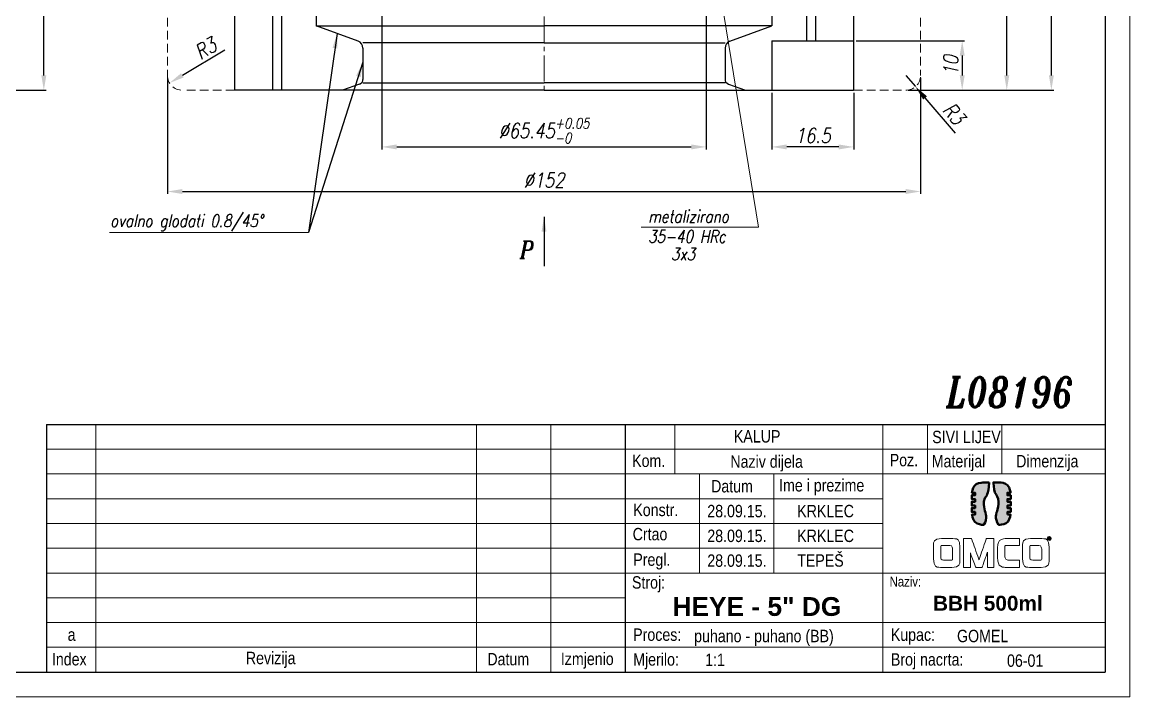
# Model space of a CAD drawing. Extents: x -409 to 671, y -177 to 531.
# Drawn here: x 207.9 to 431.5, y -94.1 to 42.1 of the extents above; entities that cross this region are included whole.
import ezdxf

# ---------------------------------------------------------------- set-up
doc = ezdxf.new("R2010")
doc.units = 0
doc.header["$LTSCALE"] = 7
doc.header["$MEASUREMENT"] = 0
doc.linetypes.add('CENTER2', pattern=[1.125, 0.75, -0.125, 0.125, -0.125])
doc.linetypes.add('HIDDEN', pattern=[0.375, 0.25, -0.125])
doc.layers.get('0').update_dxf_attribs({"linetype": 'CONTINUOUS', "lineweight": 15})
for name, color, linetype, lineweight in [('1', 1, 'CENTER2', 15), ('2', 2, 'HIDDEN', 15), ('3', 3, 'CONTINUOUS', 30), ('4', 5, 'CONTINUOUS', 50)]:
    doc.layers.add(name, color=color, linetype=linetype, lineweight=lineweight)
doc.styles.add('ITALICT', font='ITALICT.shx', dxfattribs={"width": 0.8, "height": 3})
doc.styles.get("Standard").update_dxf_attribs({"font": 'isocp.shx', "height": 3})
doc.styles.add('style2', font='swissc.ttf')
doc.dimstyles.get("Standard").update_dxf_attribs({"dimtxt": 3, "dimasz": 3, "dimexe": 0.5, "dimexo": 0.5, "dimgap": 0.8, "dimtad": 1, "dimdsep": 46, "dimtxsty": 'ITALICT', "dimcen": 0.09, "dimazin": 2, "dimtfac": 1, "dimtmove": 0, "dimatfit": 3, "dimfxl": 1, "dimtolj": 1, "dimtzin": 0, "dimarcsym": 0})

# ---------------------------------------------------------------- blocks, each defined once
blk = doc.blocks.new('*D32')
at = {"color": 0, "lineweight": -2, "transparency": 16777216}
for p, q in [((280.53, 58.27), (280.53, 16.38)), ((345.98, 58.27), (345.98, 16.38)), ((283.53, 16.88), (342.98, 16.88))]:
    blk.add_line(p, q, dxfattribs=at)
at = {"color": 0, "transparency": 16777216}
for points in [[(283.53, 17.38), (283.53, 16.38), (280.53, 16.88)], [(342.98, 17.38), (342.98, 16.38), (345.98, 16.88)]]:
    blk.add_solid(points, dxfattribs=at)
at = {"color": 0, "transparency": 16777216, "insert": (313.26, 20.16), "char_height": 3, "attachment_point": 5, "style": 'ITALICT'}
blk.add_mtext('\\A1;%%c65.45{}{\\H0.71x;\\C3;\\S+0.05^ -0;}', dxfattribs=at)
blk = doc.blocks.new('*D42')
at = {"color": 0, "lineweight": -2, "transparency": 16777216}
for p, q in [((368.58, 88.32), (416.16, 88.32)), ((415.66, 31.32), (415.66, 85.32)), ((386.76, 28.32), (416.16, 28.32))]:
    blk.add_line(p, q, dxfattribs=at)
at = {"color": 0, "transparency": 16777216}
for points in [[(415.16, 85.32), (416.16, 85.32), (415.66, 88.32)], [(415.16, 31.32), (416.16, 31.32), (415.66, 28.32)]]:
    blk.add_solid(points, dxfattribs=at)
at = {"color": 0, "transparency": 16777216, "insert": (413.36, 55.82), "char_height": 3, "attachment_point": 5, "rotation": 90, "style": 'ITALICT'}
blk.add_mtext('\\A1;60', dxfattribs=at)
blk = doc.blocks.new('*D57')
at = {"color": 0, "lineweight": -2, "transparency": 16777216}
for p, q in [((237.26, 30.82), (237.26, 7.38)), ((389.26, 30.82), (389.26, 7.38)), ((240.26, 7.88), (386.26, 7.88))]:
    blk.add_line(p, q, dxfattribs=at)
at = {"color": 0, "transparency": 16777216}
for points in [[(240.26, 8.38), (240.26, 7.38), (237.26, 7.88)], [(386.26, 8.38), (386.26, 7.38), (389.26, 7.88)]]:
    blk.add_solid(points, dxfattribs=at)
at = {"color": 0, "transparency": 16777216, "insert": (313.26, 10.18), "char_height": 3, "attachment_point": 5, "style": 'ITALICT'}
blk.add_mtext('\\A1;%%c152', dxfattribs=at)
blk = doc.blocks.new('*D66')
at = {"color": 0, "lineweight": -2, "transparency": 16777216}
blk.add_line((248.86, 36.41), (240.26, 31.32), dxfattribs=at)
at = {"color": 0, "transparency": 16777216}
blk.add_solid([(240, 31.75), (240.51, 30.89), (237.67, 29.79)], dxfattribs=at)
at = {"color": 0, "transparency": 16777216, "insert": (244.94, 36.76), "char_height": 3, "attachment_point": 5, "rotation": 30.5991, "style": 'ITALICT'}
blk.add_mtext('\\A1;R3', dxfattribs=at)
blk = doc.blocks.new('*D86')
at = {"color": 0, "lineweight": -2, "transparency": 16777216}
for p, q in [((366.76, 63.32), (407.16, 63.32)), ((406.66, 31.32), (406.66, 60.32)), ((386.76, 28.32), (407.16, 28.32))]:
    blk.add_line(p, q, dxfattribs=at)
at = {"color": 0, "transparency": 16777216}
for points in [[(406.16, 60.32), (407.16, 60.32), (406.66, 63.32)], [(406.16, 31.32), (407.16, 31.32), (406.66, 28.32)]]:
    blk.add_solid(points, dxfattribs=at)
at = {"color": 0, "transparency": 16777216, "insert": (404.36, 45.82), "char_height": 3, "attachment_point": 5, "rotation": 90, "style": 'ITALICT'}
blk.add_mtext('\\A1;35', dxfattribs=at)
blk = doc.blocks.new('*D87')
at = {"color": 0, "lineweight": -2, "transparency": 16777216}
for p, q in [((386.26, 31.32), (388.22, 29.05)), ((396.32, 19.66), (390.18, 26.78))]:
    blk.add_line(p, q, dxfattribs=at)
at = {"color": 0, "transparency": 16777216}
blk.add_solid([(390.56, 27.1), (389.8, 26.45), (388.22, 29.05)], dxfattribs=at)
at = {"color": 0, "transparency": 16777216, "insert": (395.97, 23.59), "char_height": 3, "attachment_point": 5, "rotation": 310.8206, "style": 'ITALICT'}
blk.add_mtext('\\A1;R3', dxfattribs=at)
blk = doc.blocks.new('*D88')
at = {"color": 0, "lineweight": -2, "transparency": 16777216}
for p, q in [((359.26, 27.82), (359.26, 16.38)), ((375.76, 27.82), (375.76, 16.38)), ((372.76, 16.88), (362.26, 16.88))]:
    blk.add_line(p, q, dxfattribs=at)
at = {"color": 0, "transparency": 16777216}
for points in [[(362.26, 17.38), (362.26, 16.38), (359.26, 16.88)], [(372.76, 17.38), (372.76, 16.38), (375.76, 16.88)]]:
    blk.add_solid(points, dxfattribs=at)
at = {"color": 0, "transparency": 16777216, "insert": (367.51, 19.18), "char_height": 3, "attachment_point": 5, "style": 'ITALICT'}
blk.add_mtext('\\A1;16.5', dxfattribs=at)
blk = doc.blocks.new('*D89')
at = {"color": 0, "lineweight": -2, "transparency": 16777216}
for p, q in [((376.26, 38.32), (398.16, 38.32)), ((397.66, 35.32), (397.66, 31.32)), ((386.76, 28.32), (398.16, 28.32))]:
    blk.add_line(p, q, dxfattribs=at)
at = {"color": 0, "transparency": 16777216}
for points in [[(397.16, 35.32), (398.16, 35.32), (397.66, 38.32)], [(397.16, 31.32), (398.16, 31.32), (397.66, 28.32)]]:
    blk.add_solid(points, dxfattribs=at)
at = {"color": 0, "transparency": 16777216, "insert": (395.36, 33.32), "char_height": 3, "attachment_point": 5, "rotation": 90, "style": 'ITALICT'}
blk.add_mtext('\\A1;10', dxfattribs=at)
blk = doc.blocks.new('*D98')
at = {"color": 0, "lineweight": -2, "transparency": 16777216}
for p, q in [((148.23, 204.42), (212.8, 204.42)), ((212.3, 31.32), (212.3, 201.42)), ((147.38, 28.32), (212.8, 28.32))]:
    blk.add_line(p, q, dxfattribs=at)
at = {"color": 0, "transparency": 16777216}
for points in [[(211.8, 201.42), (212.8, 201.42), (212.3, 204.42)], [(211.8, 31.32), (212.8, 31.32), (212.3, 28.32)]]:
    blk.add_solid(points, dxfattribs=at)
at = {"color": 0, "transparency": 16777216, "insert": (210, 106.26), "char_height": 3, "attachment_point": 5, "rotation": 90, "style": 'ITALICT'}
blk.add_mtext('\\A1;176.1', dxfattribs=at)

msp = doc.modelspace()

# ---------------------------------------------------------------- hatches: boundary and pattern name
at = {"layer": '4'}
h = msp.add_hatch(color=142, dxfattribs=at)
edge = h.paths.add_edge_path()
edge.add_spline(control_points=[(399.6271, -57.3266), (399.6271, -57.3266), (399.6271, -57.3266), (399.6271, -57.3266), (399.6271, -57.3266), (399.8498, -59.2961), (401.5897, -59.3975), (401.8468, -59.3975), (401.8468, -59.3975), (401.8468, -59.3975), (402.0398, -59.3975), (402.0398, -59.3975), (402.0398, -59.3975), (402.9534, -58.0838), (402.0332, -56.1691), (402.0332, -54.8003), (402.0332, -54.8003), (402.0332, -53.7254), (402.9796, -53.4377), (403.0833, -50.8583), (403.0833, -50.8583), (401.9914, -50.8583), (401.9914, -50.8583), (401.9914, -50.8583), (400.1482, -50.8583), (399.728, -52.28), (399.632, -52.9292)], knot_values=[0.8095238, 0.8095238, 0.8095238, 0.8095238, 0.80952381, 0.80952381, 0.80952381, 0.80952381, 0.85714286, 0.85714286, 0.85714286, 0.85714286, 0.9047619, 0.9047619, 0.9047619, 0.90476191, 0.95238095, 0.95238095, 0.95238095, 0.95238095, 1, 1, 1, 1.04761905, 1.04761905, 1.04761905, 1.04761905, 1.0952381, 1.0952381, 1.0952381, 1.0952381], degree=3, periodic=0)
edge.add_spline(control_points=[(399.632, -52.9292), (399.632, -52.9292), (400.257, -52.9292), (400.257, -52.9292)], knot_values=[0.0952381, 0.0952381, 0.0952381, 0.0952381, 0.14285714, 0.14285714, 0.14285714, 0.14285714], degree=3, periodic=0)
edge.add_spline(control_points=[(400.257, -52.9292), (400.257, -52.9292), (400.257, -52.9292), (400.257, -52.9292), (400.257, -52.9292), (400.257, -52.9292), (400.257, -53.4522), (400.257, -53.4522)], knot_values=[0.14285714, 0.14285714, 0.14285714, 0.14285714, 0.14285714, 0.14285714, 0.14285714, 0.14285714, 0.19047619, 0.19047619, 0.19047619, 0.19047619], degree=3, periodic=0)
edge.add_spline(control_points=[(400.257, -53.4522), (400.257, -53.4522), (400.257, -53.4522), (400.257, -53.4522), (400.257, -53.4522), (400.257, -53.4522), (399.6033, -53.4522), (399.6033, -53.4522)], knot_values=[0.19047619, 0.19047619, 0.19047619, 0.19047619, 0.19047619, 0.19047619, 0.19047619, 0.19047619, 0.23809523, 0.23809523, 0.23809523, 0.23809523], degree=3, periodic=0)
edge.add_spline(control_points=[(399.6033, -53.4522), (399.6033, -53.4522), (399.6033, -53.4522), (399.6033, -53.4522), (399.6033, -53.4522), (399.6033, -53.4522), (399.6033, -54.2207), (399.6033, -54.2207)], knot_values=[0.23809523, 0.23809523, 0.23809523, 0.23809523, 0.23809524, 0.23809524, 0.23809524, 0.23809524, 0.28571428, 0.28571428, 0.28571428, 0.28571428], degree=3, periodic=0)
edge.add_spline(control_points=[(399.6033, -54.2207), (399.6033, -54.2207), (399.6033, -54.2207), (399.6033, -54.2207), (399.6033, -54.2207), (399.6033, -54.2207), (400.257, -54.2207), (400.257, -54.2207)], knot_values=[0.28571428, 0.28571428, 0.28571428, 0.28571428, 0.28571429, 0.28571429, 0.28571429, 0.28571429, 0.33333333, 0.33333333, 0.33333333, 0.33333333], degree=3, periodic=0)
edge.add_spline(control_points=[(400.257, -54.2207), (400.257, -54.2207), (400.257, -54.2207), (400.257, -54.2207), (400.257, -54.2207), (400.257, -54.2207), (400.257, -54.7436), (400.257, -54.7436)], knot_values=[0.33333333, 0.33333333, 0.33333333, 0.33333333, 0.33333333, 0.33333333, 0.33333333, 0.33333333, 0.38095238, 0.38095238, 0.38095238, 0.38095238], degree=3, periodic=0)
edge.add_spline(control_points=[(400.257, -54.7436), (400.257, -54.7436), (400.257, -54.7436), (400.257, -54.7436), (400.257, -54.7436), (400.257, -54.7436), (399.6033, -54.7436), (399.6033, -54.7436)], knot_values=[0.38095238, 0.38095238, 0.38095238, 0.38095238, 0.38095238, 0.38095238, 0.38095238, 0.38095238, 0.42857143, 0.42857143, 0.42857143, 0.42857143], degree=3, periodic=0)
edge.add_spline(control_points=[(399.6033, -54.7436), (399.6033, -54.7436), (399.6033, -54.7436), (399.6033, -54.7436), (399.6033, -54.7436), (399.6033, -54.7436), (399.6033, -55.5121), (399.6033, -55.5121)], knot_values=[0.42857143, 0.42857143, 0.42857143, 0.42857143, 0.42857143, 0.42857143, 0.42857143, 0.42857143, 0.47619047, 0.47619047, 0.47619047, 0.47619047], degree=3, periodic=0)
edge.add_spline(control_points=[(399.6033, -55.5121), (399.6033, -55.5121), (399.6033, -55.5121), (399.6033, -55.5121), (399.6033, -55.5121), (399.6033, -55.5121), (400.257, -55.5121), (400.257, -55.5121)], knot_values=[0.47619047, 0.47619047, 0.47619047, 0.47619047, 0.47619048, 0.47619048, 0.47619048, 0.47619048, 0.52380952, 0.52380952, 0.52380952, 0.52380952], degree=3, periodic=0)
edge.add_spline(control_points=[(400.257, -55.5121), (400.257, -55.5121), (400.257, -55.5121), (400.257, -55.5121), (400.257, -55.5121), (400.257, -55.5121), (400.257, -56.0351), (400.257, -56.0351)], knot_values=[0.52380952, 0.52380952, 0.52380952, 0.52380952, 0.52380952, 0.52380952, 0.52380952, 0.52380952, 0.57142857, 0.57142857, 0.57142857, 0.57142857], degree=3, periodic=0)
edge.add_spline(control_points=[(400.257, -56.0351), (400.257, -56.0351), (400.257, -56.0351), (400.257, -56.0351), (400.257, -56.0351), (400.257, -56.0351), (399.6033, -56.0351), (399.6033, -56.0351)], knot_values=[0.57142857, 0.57142857, 0.57142857, 0.57142857, 0.57142857, 0.57142857, 0.57142857, 0.57142857, 0.61904761, 0.61904761, 0.61904761, 0.61904761], degree=3, periodic=0)
edge.add_spline(control_points=[(399.6033, -56.0351), (399.6033, -56.0351), (399.6033, -56.0351), (399.6033, -56.0351), (399.6033, -56.0351), (399.6033, -56.0351), (399.6033, -56.8036), (399.6033, -56.8036)], knot_values=[0.61904761, 0.61904761, 0.61904761, 0.61904761, 0.61904762, 0.61904762, 0.61904762, 0.61904762, 0.66666666, 0.66666666, 0.66666666, 0.66666666], degree=3, periodic=0)
edge.add_spline(control_points=[(399.6033, -56.8036), (399.6033, -56.8036), (399.6033, -56.8036), (399.6033, -56.8036), (399.6033, -56.8036), (399.6033, -56.8036), (400.257, -56.8036), (400.257, -56.8036)], knot_values=[0.66666666, 0.66666666, 0.66666666, 0.66666666, 0.66666667, 0.66666667, 0.66666667, 0.66666667, 0.71428571, 0.71428571, 0.71428571, 0.71428571], degree=3, periodic=0)
edge.add_spline(control_points=[(400.257, -56.8036), (400.257, -56.8036), (400.257, -56.8036), (400.257, -56.8036), (400.257, -56.8036), (400.257, -56.8036), (400.257, -57.3266), (400.257, -57.3266)], knot_values=[0.71428571, 0.71428571, 0.71428571, 0.71428571, 0.71428571, 0.71428571, 0.71428571, 0.71428572, 0.76190476, 0.76190476, 0.76190476, 0.76190476], degree=3, periodic=0)
edge.add_spline(control_points=[(400.257, -57.3266), (400.257, -57.3266), (400.257, -57.3266), (400.257, -57.3266), (400.257, -57.3266), (400.257, -57.3266), (399.6271, -57.3266), (399.6271, -57.3266)], knot_values=[0.76190476, 0.76190476, 0.76190476, 0.76190476, 0.76190476, 0.76190476, 0.76190476, 0.76190476, 0.8095238, 0.8095238, 0.8095238, 0.8095238], degree=3, periodic=0)
h = msp.add_hatch(color=253, dxfattribs=at)
edge = h.paths.add_edge_path()
edge.add_spline(control_points=[(406.7946, -55.5121), (406.7946, -55.5121), (406.7946, -55.5121), (406.7946, -55.5121), (406.7946, -55.5121), (406.7946, -55.5121), (407.4483, -55.5121), (407.4483, -55.5121)], knot_values=[0.23809524, 0.23809524, 0.23809524, 0.23809524, 0.23809524, 0.23809524, 0.23809524, 0.23809524, 0.28571428, 0.28571428, 0.28571428, 0.28571428], degree=3, periodic=0)
edge.add_spline(control_points=[(407.4483, -55.5121), (407.4483, -55.5121), (407.4483, -55.5121), (407.4483, -55.5121), (407.4483, -55.5121), (407.4483, -55.5121), (407.4483, -54.7436), (407.4483, -54.7436)], knot_values=[0.28571428, 0.28571428, 0.28571428, 0.28571428, 0.28571429, 0.28571429, 0.28571429, 0.28571429, 0.33333333, 0.33333333, 0.33333333, 0.33333333], degree=3, periodic=0)
edge.add_spline(control_points=[(407.4483, -54.7436), (407.4483, -54.7436), (407.4483, -54.7436), (407.4483, -54.7436), (407.4483, -54.7436), (407.4483, -54.7436), (406.7946, -54.7436), (406.7946, -54.7436)], knot_values=[0.33333333, 0.33333333, 0.33333333, 0.33333333, 0.33333333, 0.33333333, 0.33333333, 0.33333333, 0.38095237, 0.38095237, 0.38095237, 0.38095237], degree=3, periodic=0)
edge.add_spline(control_points=[(406.7946, -54.7436), (406.7946, -54.7436), (406.7946, -54.7436), (406.7946, -54.7436), (406.7946, -54.7436), (406.7946, -54.7436), (406.7946, -54.2207), (406.7946, -54.2207)], knot_values=[0.38095237, 0.38095237, 0.38095237, 0.38095237, 0.38095238, 0.38095238, 0.38095238, 0.38095238, 0.42857143, 0.42857143, 0.42857143, 0.42857143], degree=3, periodic=0)
edge.add_spline(control_points=[(406.7946, -54.2207), (406.7946, -54.2207), (406.7946, -54.2207), (406.7946, -54.2207), (406.7946, -54.2207), (406.7946, -54.2207), (407.4483, -54.2207), (407.4483, -54.2207)], knot_values=[0.42857143, 0.42857143, 0.42857143, 0.42857143, 0.42857143, 0.42857143, 0.42857143, 0.42857143, 0.47619047, 0.47619047, 0.47619047, 0.47619047], degree=3, periodic=0)
edge.add_spline(control_points=[(407.4483, -54.2207), (407.4483, -54.2207), (407.4483, -54.2207), (407.4483, -54.2207), (407.4483, -54.2207), (407.4483, -54.2207), (407.4483, -53.4522), (407.4483, -53.4522)], knot_values=[0.47619047, 0.47619047, 0.47619047, 0.47619047, 0.47619048, 0.47619048, 0.47619048, 0.47619048, 0.52380952, 0.52380952, 0.52380952, 0.52380952], degree=3, periodic=0)
edge.add_spline(control_points=[(407.4483, -53.4522), (407.4483, -53.4522), (407.4483, -53.4522), (407.4483, -53.4522), (407.4483, -53.4522), (407.4483, -53.4522), (406.7946, -53.4522), (406.7946, -53.4522)], knot_values=[0.52380952, 0.52380952, 0.52380952, 0.52380952, 0.52380952, 0.52380952, 0.52380952, 0.52380952, 0.57142857, 0.57142857, 0.57142857, 0.57142857], degree=3, periodic=0)
edge.add_spline(control_points=[(406.7946, -53.4522), (406.7946, -53.4522), (406.7946, -53.4522), (406.7946, -53.4522), (406.7946, -53.4522), (406.7946, -53.4522), (406.7946, -52.9292), (406.7946, -52.9292)], knot_values=[0.57142857, 0.57142857, 0.57142857, 0.57142857, 0.57142857, 0.57142857, 0.57142857, 0.57142857, 0.61904761, 0.61904761, 0.61904761, 0.61904761], degree=3, periodic=0)
edge.add_spline(control_points=[(406.7946, -52.9292), (406.7946, -52.9292), (406.7946, -52.9292), (406.7946, -52.9292), (406.7946, -52.9292), (406.7946, -52.9292), (407.4226, -52.9292), (407.4226, -52.9292)], knot_values=[0.61904761, 0.61904761, 0.61904761, 0.61904761, 0.61904762, 0.61904762, 0.61904762, 0.61904762, 0.66666666, 0.66666666, 0.66666666, 0.66666666], degree=3, periodic=0)
edge.add_spline(control_points=[(407.4226, -52.9292), (407.4226, -52.9292), (407.4226, -52.9292), (407.4226, -52.9292), (407.4226, -52.9292), (407.1927, -50.9726), (405.4614, -50.8583), (405.2048, -50.8583), (405.2048, -50.8583), (405.2048, -50.8583), (403.968, -50.8583), (403.968, -50.8583)], knot_values=[0.66666666, 0.66666666, 0.66666666, 0.66666666, 0.66666667, 0.66666667, 0.66666667, 0.66666667, 0.71428571, 0.71428571, 0.71428571, 0.71428572, 0.76190476, 0.76190476, 0.76190476, 0.76190476], degree=3, periodic=0)
edge.add_spline(control_points=[(403.968, -50.8583), (403.968, -50.8583), (403.968, -50.8583), (403.968, -50.8583), (403.968, -50.8583), (404.0718, -53.4377), (405.0187, -53.7254), (405.0187, -54.8003), (405.0187, -54.8003), (405.0187, -56.1691), (404.0982, -58.0838), (405.0118, -59.3975), (405.0118, -59.3975), (405.0118, -59.3975), (405.0745, -59.3975), (405.0745, -59.3975), (405.0745, -59.3975), (406.9177, -59.3975), (407.3294, -57.9758), (407.4214, -57.3266)], knot_values=[0.76190476, 0.76190476, 0.76190476, 0.76190476, 0.76190476, 0.76190476, 0.76190476, 0.76190476, 0.80952381, 0.80952381, 0.80952381, 0.80952381, 0.85714286, 0.85714286, 0.85714286, 0.85714286, 0.9047619, 0.9047619, 0.9047619, 0.90476191, 0.95238095, 0.95238095, 0.95238095, 0.95238095], degree=3, periodic=0)
edge.add_spline(control_points=[(407.4214, -57.3266), (407.4214, -57.3266), (406.7946, -57.3266), (406.7946, -57.3266), (406.7946, -57.3266), (406.7946, -56.8036), (406.7946, -56.8036)], knot_values=[0.95238095, 0.95238095, 0.95238095, 0.95238095, 1, 1, 1, 1.04761905, 1.04761905, 1.04761905, 1.04761905], degree=3, periodic=0)
edge.add_spline(control_points=[(406.7946, -56.8036), (406.7946, -56.8036), (406.7946, -56.8036), (406.7946, -56.8036), (406.7946, -56.8036), (406.7946, -56.8036), (407.4483, -56.8036), (407.4483, -56.8036)], knot_values=[0.04761905, 0.04761905, 0.04761905, 0.04761905, 0.04761905, 0.04761905, 0.04761905, 0.04761905, 0.09523809, 0.09523809, 0.09523809, 0.09523809], degree=3, periodic=0)
edge.add_spline(control_points=[(407.4483, -56.8036), (407.4483, -56.8036), (407.4483, -56.8036), (407.4483, -56.8036), (407.4483, -56.8036), (407.4483, -56.8036), (407.4483, -56.0351), (407.4483, -56.0351)], knot_values=[0.09523809, 0.09523809, 0.09523809, 0.09523809, 0.0952381, 0.0952381, 0.0952381, 0.0952381, 0.14285714, 0.14285714, 0.14285714, 0.14285714], degree=3, periodic=0)
edge.add_spline(control_points=[(407.4483, -56.0351), (407.4483, -56.0351), (407.4483, -56.0351), (407.4483, -56.0351), (407.4483, -56.0351), (407.4483, -56.0351), (406.7946, -56.0351), (406.7946, -56.0351)], knot_values=[0.14285714, 0.14285714, 0.14285714, 0.14285714, 0.14285714, 0.14285714, 0.14285714, 0.14285714, 0.19047619, 0.19047619, 0.19047619, 0.19047619], degree=3, periodic=0)
edge.add_spline(control_points=[(406.7946, -56.0351), (406.7946, -56.0351), (406.7946, -56.0351), (406.7946, -56.0351), (406.7946, -56.0351), (406.7946, -56.0351), (406.7946, -55.5121), (406.7946, -55.5121)], knot_values=[0.19047619, 0.19047619, 0.19047619, 0.19047619, 0.19047619, 0.19047619, 0.19047619, 0.19047619, 0.23809524, 0.23809524, 0.23809524, 0.23809524], degree=3, periodic=0)

# ---------------------------------------------------------------- linework, layer by layer
for p, q in [((431.4997, 506.465), (431.4997, -94.1371)), ((356.5618, 0.7097), (347.1624, 58.0862)), ((332.841, 0.7097), (356.5618, 0.7097)), ((225.5419, -0.3817), (265.7409, -0.3817)), ((222.8161, -39.1371), (222.8161, -89.1371)), ((299.6579, -39.1371), (299.6579, -89.1371)), ((314.6579, -39.1371), (314.6579, -89.1371)), ((339.6579, -39.1371), (339.6579, -49.1371)), ((381.6579, -39.1371), (381.6579, -89.1371)), ((390.6579, -39.1371), (390.6579, -49.1371)), ((405.6579, -39.1371), (405.6579, -49.1371)), ((212.8161, -44.1371), (426.4997, -44.1371)), ((426.4997, -49.1371), (212.8161, -49.1371)), ((344.6579, -49.1371), (344.6579, -69.1371)), ((359.6579, -49.1371), (359.6579, -69.1371)), ((212.8161, -54.1371), (381.6579, -54.1371)), ((212.8161, -59.1371), (381.6579, -59.1371)), ((212.8161, -64.1371), (381.6579, -64.1371)), ((212.8161, -69.1371), (426.4997, -69.1371)), ((329.6579, -74.1371), (212.8161, -74.1371)), ((212.8161, -79.1371), (426.4997, -79.1371)), ((212.8161, -84.1371), (426.4997, -84.1371)), ((11.4997, -94.1371), (431.4997, -94.1371))]:
    msp.add_line(p, q)
for points, knots in [([(395.5926, -67.9977), (395.5926, -67.9977), (393.395, -67.9977), (393.395, -67.9977), (393.395, -67.9977), (393.2078, -67.9977), (391.8675, -67.9191), (391.8675, -66.2929), (391.8675, -66.2929), (391.8675, -66.2929), (391.8675, -63.8095), (391.8675, -63.8095), (391.8675, -63.8095), (391.8675, -63.8095), (391.8675, -62.1834), (393.4934, -62.1834), (393.4934, -62.1834), (393.4934, -62.1834), (395.6813, -62.1834), (395.6813, -62.1834), (395.6813, -62.1834), (395.8685, -62.1834), (397.2088, -62.2722), (397.2088, -63.8982), (397.2088, -63.8982), (397.2088, -63.8982), (397.2088, -66.3717), (397.2088, -66.3717), (397.2088, -66.3717), (397.2088, -66.3717), (397.2187, -67.9977), (395.5926, -67.9977)], [0, 0, 0, 0, 0.125, 0.125, 0.125, 0.1875, 0.25, 0.25, 0.25, 0.3125, 0.375, 0.375, 0.375, 0.4375, 0.5, 0.5, 0.5, 0.5625, 0.625, 0.625, 0.625, 0.6875, 0.75, 0.75, 0.75, 0.8125, 0.875, 0.875, 0.875, 0.9375, 1, 1, 1, 1]), ([(402.7472, -67.9977), (402.7472, -67.9977), (402.7472, -64.9526), (402.7472, -64.9526), (402.7472, -64.9526), (402.7472, -64.9526), (401.6829, -67.9977), (401.6829, -67.9977), (401.6829, -67.9977), (401.6829, -67.9977), (400.4017, -67.9977), (400.4017, -67.9977), (400.4017, -67.9977), (400.4017, -67.9977), (399.3178, -65.0904), (399.3178, -65.0904), (399.3178, -65.0904), (399.3178, -65.0904), (399.3178, -67.9977), (399.3178, -67.9977), (399.3178, -67.9977), (399.3178, -67.9977), (397.9478, -67.9977), (397.9478, -67.9977), (397.9478, -67.9977), (397.9478, -67.9977), (397.9478, -62.1834), (397.9478, -62.1834), (397.9478, -62.1834), (397.9478, -62.1834), (399.5344, -62.1834), (399.5344, -62.1834), (399.5344, -62.1834), (399.5344, -62.1834), (401.0619, -66.4704), (401.0619, -66.4704), (401.0619, -66.4704), (401.0619, -66.4704), (402.5205, -62.1834), (402.5205, -62.1834), (402.5205, -62.1834), (402.5205, -62.1834), (404.0778, -62.1834), (404.0778, -62.1834), (404.0778, -62.1834), (404.0778, -62.1834), (404.0778, -67.9977), (404.0778, -67.9977), (404.0778, -67.9977), (404.0778, -67.9977), (402.7472, -67.9977), (402.7472, -67.9977)], [0, 0, 0, 0, 0.07692308, 0.07692308, 0.07692308, 0.11538462, 0.15384615, 0.15384615, 0.15384615, 0.19230769, 0.23076923, 0.23076923, 0.23076923, 0.26923077, 0.30769231, 0.30769231, 0.30769231, 0.34615385, 0.38461538, 0.38461538, 0.38461538, 0.42307692, 0.46153846, 0.46153846, 0.46153846, 0.5, 0.53846154, 0.53846154, 0.53846154, 0.57692308, 0.61538462, 0.61538462, 0.61538462, 0.65384615, 0.69230769, 0.69230769, 0.69230769, 0.73076923, 0.76923077, 0.76923077, 0.76923077, 0.80769231, 0.84615385, 0.84615385, 0.84615385, 0.88461538, 0.92307692, 0.92307692, 0.92307692, 0.96153846, 1, 1, 1, 1]), ([(409.2024, -66.5197), (409.2024, -66.5197), (406.8665, -66.5197), (406.8665, -66.5197), (406.8665, -66.5197), (406.2948, -66.5197), (406.2948, -65.8592), (406.2948, -65.8592), (406.2948, -65.8592), (406.2948, -65.8592), (406.2948, -63.7602), (406.2948, -63.7602), (406.2948, -63.7602), (406.2948, -63.573), (406.4822, -63.5632), (406.4822, -63.5632), (406.4822, -63.5632), (406.4822, -63.5632), (409.2024, -63.5632), (409.2024, -63.5632), (409.2024, -63.5632), (409.2024, -63.5632), (409.2024, -62.1834), (409.2024, -62.1834), (409.2024, -62.1834), (409.2024, -62.1834), (406.4429, -62.1834), (406.4429, -62.1834), (406.4429, -62.1834), (404.8168, -62.1834), (404.8168, -63.8095), (404.8168, -63.8095), (404.8168, -63.8095), (404.8168, -63.8095), (404.8168, -66.2929), (404.8168, -66.2929), (404.8168, -66.2929), (404.8168, -67.9191), (406.157, -67.9977), (406.3442, -67.9977), (406.3442, -67.9977), (406.3442, -67.9977), (409.2024, -67.9977), (409.2024, -67.9977), (409.2024, -67.9977), (409.2024, -67.9977), (409.2024, -66.5197), (409.2024, -66.5197)], [0, 0, 0, 0, 0.08333333, 0.08333333, 0.08333333, 0.125, 0.16666667, 0.16666667, 0.16666667, 0.20833333, 0.25, 0.25, 0.25, 0.29166667, 0.33333333, 0.33333333, 0.33333333, 0.375, 0.41666667, 0.41666667, 0.41666667, 0.45833333, 0.5, 0.5, 0.5, 0.54166667, 0.58333333, 0.58333333, 0.58333333, 0.625, 0.66666667, 0.66666667, 0.66666667, 0.70833333, 0.75, 0.75, 0.75, 0.79166667, 0.83333333, 0.83333333, 0.83333333, 0.875, 0.91666667, 0.91666667, 0.91666667, 0.95833333, 1, 1, 1, 1]), ([(413.5678, -67.9977), (413.5678, -67.9977), (411.3702, -67.9977), (411.3702, -67.9977), (411.3702, -67.9977), (411.183, -67.9977), (409.8429, -67.9191), (409.8429, -66.2929), (409.8429, -66.2929), (409.8429, -66.2929), (409.843, -63.8095), (409.843, -63.8095), (409.843, -63.8095), (409.843, -63.8095), (409.8429, -62.1834), (411.4688, -62.1834), (411.4688, -62.1834), (411.4688, -62.1834), (413.6567, -62.1834), (413.6567, -62.1834), (413.6567, -62.1834), (413.8438, -62.1834), (415.1841, -62.2722), (415.1841, -63.8982), (415.1841, -63.8982), (415.1841, -63.8982), (415.1841, -66.3717), (415.1841, -66.3717), (415.1841, -66.3717), (415.1841, -66.3717), (415.1939, -67.9977), (413.5678, -67.9977)], [0, 0, 0, 0, 0.125, 0.125, 0.125, 0.1875, 0.25, 0.25, 0.25, 0.3125, 0.375, 0.375, 0.375, 0.4375, 0.5, 0.5, 0.5, 0.5625, 0.625, 0.625, 0.625, 0.6875, 0.75, 0.75, 0.75, 0.8125, 0.875, 0.875, 0.875, 0.9375, 1, 1, 1, 1]), ([(415.2073, -62.5524), (414.9908, -62.5524), (414.8151, -62.3765), (414.8151, -62.1602), (414.8151, -62.1602), (414.8151, -61.9438), (414.9908, -61.768), (415.2073, -61.768), (415.2073, -61.768), (415.4238, -61.768), (415.5996, -61.9438), (415.5996, -62.1602), (415.5996, -62.1602), (415.5996, -62.3765), (415.4238, -62.5524), (415.2073, -62.5524)], [0, 0, 0, 0, 0.25, 0.25, 0.25, 0.375, 0.5, 0.5, 0.5, 0.625, 0.75, 0.75, 0.75, 0.875, 1, 1, 1, 1]), ([(415.2073, -61.8544), (415.0396, -61.8544), (414.9016, -61.9924), (414.9016, -62.1602), (414.9016, -62.1602), (414.9016, -62.3279), (415.0396, -62.4657), (415.2073, -62.4657), (415.2073, -62.4657), (415.3751, -62.4657), (415.5131, -62.3279), (415.5131, -62.1602), (415.5131, -62.1602), (415.5131, -61.9924), (415.3751, -61.8544), (415.2073, -61.8544)], [0, 0, 0, 0, 0.25, 0.25, 0.25, 0.375, 0.5, 0.5, 0.5, 0.625, 0.75, 0.75, 0.75, 0.875, 1, 1, 1, 1]), ([(415.2965, -62.2277), (415.2965, -62.2277), (415.3778, -62.352), (415.3778, -62.352), (415.3778, -62.352), (415.3778, -62.352), (415.2695, -62.352), (415.2695, -62.352), (415.2695, -62.352), (415.2695, -62.352), (415.202, -62.2413), (415.202, -62.2413), (415.202, -62.2413), (415.202, -62.2413), (415.1585, -62.2413), (415.1585, -62.2413), (415.1585, -62.2413), (415.1585, -62.2413), (415.1585, -62.352), (415.1585, -62.352), (415.1585, -62.352), (415.1585, -62.352), (415.0612, -62.352), (415.0612, -62.352), (415.0612, -62.352), (415.0612, -62.352), (415.0612, -61.9546), (415.0612, -61.9546), (415.0612, -61.9546), (415.0612, -61.9546), (415.2344, -61.9546), (415.2344, -61.9546), (415.2344, -61.9546), (415.2668, -61.9546), (415.3859, -61.9546), (415.3859, -62.0978), (415.3859, -62.0978), (415.3859, -62.1735), (415.34, -62.2113), (415.2965, -62.2277)], [0, 0, 0, 0, 0.1, 0.1, 0.1, 0.15, 0.2, 0.2, 0.2, 0.25, 0.3, 0.3, 0.3, 0.35, 0.4, 0.4, 0.4, 0.45, 0.5, 0.5, 0.5, 0.55, 0.6, 0.6, 0.6, 0.65, 0.7, 0.7, 0.7, 0.75, 0.8, 0.8, 0.8, 0.85, 0.9, 0.9, 0.9, 0.95, 1, 1, 1, 1]), ([(415.21, -62.0383), (415.21, -62.0383), (415.1585, -62.0383), (415.1585, -62.0383), (415.1585, -62.0383), (415.1585, -62.0383), (415.1585, -62.1627), (415.1585, -62.1627), (415.1585, -62.1627), (415.1585, -62.1627), (415.21, -62.1627), (415.21, -62.1627), (415.21, -62.1627), (415.2614, -62.1627), (415.283, -62.1438), (415.283, -62.0978), (415.283, -62.0978), (415.283, -62.0519), (415.2614, -62.0383), (415.21, -62.0383)], [0, 0, 0, 0, 0.2, 0.2, 0.2, 0.3, 0.4, 0.4, 0.4, 0.5, 0.6, 0.6, 0.6, 0.7, 0.8, 0.8, 0.8, 0.9, 1, 1, 1, 1]), ([(395.7305, -64.2332), (395.7305, -64.2332), (395.7305, -63.5632), (395.159, -63.5632), (395.159, -63.5632), (395.159, -63.5632), (393.533, -63.5632), (393.533, -63.5632), (393.533, -63.5632), (393.533, -63.5632), (393.3457, -63.573), (393.3457, -63.7602), (393.3457, -63.7602), (393.3457, -63.7602), (393.3457, -65.8592), (393.3457, -65.8592), (393.3457, -65.8592), (393.3457, -65.8592), (393.3457, -66.5197), (393.9173, -66.5197), (393.9173, -66.5197), (393.9173, -66.5197), (395.5433, -66.5197), (395.5433, -66.5197), (395.5433, -66.5197), (395.5433, -66.5197), (395.7305, -66.5197), (395.7305, -66.3324), (395.7305, -66.3324), (395.7305, -66.3324), (395.7305, -64.2332), (395.7305, -64.2332)], [0, 0, 0, 0, 0.125, 0.125, 0.125, 0.1875, 0.25, 0.25, 0.25, 0.3125, 0.375, 0.375, 0.375, 0.4375, 0.5, 0.5, 0.5, 0.5625, 0.625, 0.625, 0.625, 0.6875, 0.75, 0.75, 0.75, 0.8125, 0.875, 0.875, 0.875, 0.9375, 1, 1, 1, 1]), ([(413.7058, -64.2332), (413.7058, -64.2332), (413.7058, -63.5632), (413.1342, -63.5632), (413.1342, -63.5632), (413.1342, -63.5632), (411.5083, -63.5632), (411.5083, -63.5632), (411.5083, -63.5632), (411.5083, -63.5632), (411.3209, -63.573), (411.3209, -63.7602), (411.3209, -63.7602), (411.3209, -63.7602), (411.3209, -65.8592), (411.3209, -65.8592), (411.3209, -65.8592), (411.3209, -65.8592), (411.3209, -66.5197), (411.8926, -66.5197), (411.8926, -66.5197), (411.8926, -66.5197), (413.5186, -66.5197), (413.5186, -66.5197), (413.5186, -66.5197), (413.5186, -66.5197), (413.7058, -66.5197), (413.7058, -66.3324), (413.7058, -66.3324), (413.7058, -66.3324), (413.7058, -64.2332), (413.7058, -64.2332)], [0, 0, 0, 0, 0.125, 0.125, 0.125, 0.1875, 0.25, 0.25, 0.25, 0.3125, 0.375, 0.375, 0.375, 0.4375, 0.5, 0.5, 0.5, 0.5625, 0.625, 0.625, 0.625, 0.6875, 0.75, 0.75, 0.75, 0.8125, 0.875, 0.875, 0.875, 0.9375, 1, 1, 1, 1])]:
    msp.add_open_spline(points, degree=3, knots=knots)
at = {"layer": '1'}
msp.add_line((313.2561, 279.4683), (313.2561, 28.3183), dxfattribs=at)
at = {"layer": '2'}
for p, q in [((237.2561, 184.7183), (237.2561, 31.3183)), ((389.2561, 184.7183), (389.2561, 31.3183)), ((250.7561, 28.3183), (240.2561, 28.3183)), ((375.7561, 28.3183), (386.2561, 28.3183))]:
    msp.add_line(p, q, dxfattribs=at)
for centre, start, end in [((240.2561, 31.3183), 180, 270), ((386.2561, 31.3183), 270, 0)]:
    msp.add_arc(centre, 3, start, end, dxfattribs=at)
at = {"layer": '3'}
for p, q in [((426.4997, 501.465), (426.4997, -89.1371)), ((250.7561, 279.4683), (250.7561, 28.3183)), ((258.4362, 279.4683), (258.4362, 28.3183)), ((260.2561, 279.4683), (260.2561, 28.3183)), ((366.2561, 279.4683), (366.2561, 38.3183)), ((375.7561, 279.4683), (375.7561, 28.3183)), ((368.0759, 88.3183), (368.0759, 38.3183)), ((267.2561, 53.7183), (267.2561, 41.3178)), ((359.2561, 53.7183), (359.2561, 41.3178)), ((267.2561, 41.3178), (313.2561, 41.3178)), ((275.7191, 38.2375), (267.2561, 41.3178)), ((359.2561, 41.3178), (313.2561, 41.3178)), ((350.793, 38.2375), (359.2561, 41.3178)), ((359.2561, 38.3183), (375.7561, 38.3183)), ((359.2561, 38.3183), (359.2561, 28.3183)), ((313.2561, 37.8783), (276.7061, 37.8783)), ((276.7061, 36.8279), (276.7061, 30.5185)), ((313.2561, 37.8783), (349.8061, 37.8783)), ((349.8061, 36.8279), (349.8061, 30.5185)), ((276.0481, 29.5788), (272.5849, 28.3183)), ((276.7061, 29.8183), (313.2561, 29.8183)), ((349.8061, 29.8183), (313.2561, 29.8183)), ((350.4641, 29.5788), (353.9273, 28.3183)), ((313.2561, 28.3183), (250.7561, 28.3183)), ((313.2561, 28.3183), (375.7561, 28.3183)), ((212.8161, -39.1371), (426.4997, -39.1371)), ((212.8161, -39.1371), (212.8161, -89.1371)), ((329.6579, -39.1371), (329.6579, -89.1371)), ((426.4997, -39.1371), (426.4997, -89.1371)), ((31.4997, -89.1371), (426.4997, -89.1371)), ((212.8161, -89.1371), (426.4997, -89.1371))]:
    msp.add_line(p, q, dxfattribs=at)
for centre, radius, start, end in [((275.2061, 36.8279), 1.5, 0, 70), ((351.3061, 36.8279), 1.5, 110, 180), ((275.7061, 30.5185), 1, 290, 0), ((350.8061, 30.5185), 1, 180, 250)]:
    msp.add_arc(centre, radius, start, end, dxfattribs=at)
at = {"layer": '4', "color": 142}
msp.add_open_spline([(403.0833, -50.8583), (403.0833, -50.8583), (401.9914, -50.8583), (401.9914, -50.8583), (401.9914, -50.8583), (400.1482, -50.8583), (399.728, -52.28), (399.632, -52.9292), (399.632, -52.9292), (399.632, -52.9292), (400.257, -52.9292), (400.257, -52.9292), (400.257, -52.9292), (400.257, -52.9292), (400.257, -53.4522), (400.257, -53.4522), (400.257, -53.4522), (400.257, -53.4522), (399.6033, -53.4522), (399.6033, -53.4522), (399.6033, -53.4522), (399.6033, -53.4522), (399.6033, -54.2207), (399.6033, -54.2207), (399.6033, -54.2207), (399.6033, -54.2207), (400.257, -54.2207), (400.257, -54.2207), (400.257, -54.2207), (400.257, -54.2207), (400.257, -54.7436), (400.257, -54.7436), (400.257, -54.7436), (400.257, -54.7436), (399.6033, -54.7436), (399.6033, -54.7436), (399.6033, -54.7436), (399.6033, -54.7436), (399.6033, -55.5121), (399.6033, -55.5121), (399.6033, -55.5121), (399.6033, -55.5121), (400.257, -55.5121), (400.257, -55.5121), (400.257, -55.5121), (400.257, -55.5121), (400.257, -56.0351), (400.257, -56.0351), (400.257, -56.0351), (400.257, -56.0351), (399.6033, -56.0351), (399.6033, -56.0351), (399.6033, -56.0351), (399.6033, -56.0351), (399.6033, -56.8036), (399.6033, -56.8036), (399.6033, -56.8036), (399.6033, -56.8036), (400.257, -56.8036), (400.257, -56.8036), (400.257, -56.8036), (400.257, -56.8036), (400.257, -57.3266), (400.257, -57.3266), (400.257, -57.3266), (400.257, -57.3266), (399.6271, -57.3266), (399.6271, -57.3266), (399.6271, -57.3266), (399.8498, -59.2961), (401.5897, -59.3975), (401.8468, -59.3975), (401.8468, -59.3975), (401.8468, -59.3975), (402.0398, -59.3975), (402.0398, -59.3975), (402.0398, -59.3975), (402.9534, -58.0838), (402.0332, -56.1691), (402.0332, -54.8003), (402.0332, -54.8003), (402.0332, -53.7254), (402.9796, -53.4377), (403.0833, -50.8583)], degree=3, knots=[0, 0, 0, 0, 0.04761905, 0.04761905, 0.04761905, 0.07142857, 0.0952381, 0.0952381, 0.0952381, 0.11904762, 0.14285714, 0.14285714, 0.14285714, 0.16666667, 0.19047619, 0.19047619, 0.19047619, 0.21428571, 0.23809524, 0.23809524, 0.23809524, 0.26190476, 0.28571429, 0.28571429, 0.28571429, 0.30952381, 0.33333333, 0.33333333, 0.33333333, 0.35714286, 0.38095238, 0.38095238, 0.38095238, 0.4047619, 0.42857143, 0.42857143, 0.42857143, 0.45238095, 0.47619048, 0.47619048, 0.47619048, 0.5, 0.52380952, 0.52380952, 0.52380952, 0.54761905, 0.57142857, 0.57142857, 0.57142857, 0.5952381, 0.61904762, 0.61904762, 0.61904762, 0.64285714, 0.66666667, 0.66666667, 0.66666667, 0.69047619, 0.71428571, 0.71428571, 0.71428571, 0.73809524, 0.76190476, 0.76190476, 0.76190476, 0.78571429, 0.80952381, 0.80952381, 0.80952381, 0.83333333, 0.85714286, 0.85714286, 0.85714286, 0.88095238, 0.9047619, 0.9047619, 0.9047619, 0.92857143, 0.95238095, 0.95238095, 0.95238095, 0.97619048, 1, 1, 1, 1], dxfattribs=at)
at = {"layer": '4', "color": 253}
msp.add_open_spline([(406.7946, -57.3266), (406.7946, -57.3266), (406.7946, -56.8036), (406.7946, -56.8036), (406.7946, -56.8036), (406.7946, -56.8036), (407.4483, -56.8036), (407.4483, -56.8036), (407.4483, -56.8036), (407.4483, -56.8036), (407.4483, -56.0351), (407.4483, -56.0351), (407.4483, -56.0351), (407.4483, -56.0351), (406.7946, -56.0351), (406.7946, -56.0351), (406.7946, -56.0351), (406.7946, -56.0351), (406.7946, -55.5121), (406.7946, -55.5121), (406.7946, -55.5121), (406.7946, -55.5121), (407.4483, -55.5121), (407.4483, -55.5121), (407.4483, -55.5121), (407.4483, -55.5121), (407.4483, -54.7436), (407.4483, -54.7436), (407.4483, -54.7436), (407.4483, -54.7436), (406.7946, -54.7436), (406.7946, -54.7436), (406.7946, -54.7436), (406.7946, -54.7436), (406.7946, -54.2207), (406.7946, -54.2207), (406.7946, -54.2207), (406.7946, -54.2207), (407.4483, -54.2207), (407.4483, -54.2207), (407.4483, -54.2207), (407.4483, -54.2207), (407.4483, -53.4522), (407.4483, -53.4522), (407.4483, -53.4522), (407.4483, -53.4522), (406.7946, -53.4522), (406.7946, -53.4522), (406.7946, -53.4522), (406.7946, -53.4522), (406.7946, -52.9292), (406.7946, -52.9292), (406.7946, -52.9292), (406.7946, -52.9292), (407.4226, -52.9292), (407.4226, -52.9292), (407.4226, -52.9292), (407.1927, -50.9726), (405.4614, -50.8583), (405.2048, -50.8583), (405.2048, -50.8583), (405.2048, -50.8583), (403.968, -50.8583), (403.968, -50.8583), (403.968, -50.8583), (404.0718, -53.4377), (405.0187, -53.7254), (405.0187, -54.8003), (405.0187, -54.8003), (405.0187, -56.1691), (404.0982, -58.0838), (405.0118, -59.3975), (405.0118, -59.3975), (405.0118, -59.3975), (405.0745, -59.3975), (405.0745, -59.3975), (405.0745, -59.3975), (406.9177, -59.3975), (407.3294, -57.9758), (407.4214, -57.3266), (407.4214, -57.3266), (407.4214, -57.3266), (406.7946, -57.3266), (406.7946, -57.3266)], degree=3, knots=[0, 0, 0, 0, 0.04761905, 0.04761905, 0.04761905, 0.07142857, 0.0952381, 0.0952381, 0.0952381, 0.11904762, 0.14285714, 0.14285714, 0.14285714, 0.16666667, 0.19047619, 0.19047619, 0.19047619, 0.21428571, 0.23809524, 0.23809524, 0.23809524, 0.26190476, 0.28571429, 0.28571429, 0.28571429, 0.30952381, 0.33333333, 0.33333333, 0.33333333, 0.35714286, 0.38095238, 0.38095238, 0.38095238, 0.4047619, 0.42857143, 0.42857143, 0.42857143, 0.45238095, 0.47619048, 0.47619048, 0.47619048, 0.5, 0.52380952, 0.52380952, 0.52380952, 0.54761905, 0.57142857, 0.57142857, 0.57142857, 0.5952381, 0.61904762, 0.61904762, 0.61904762, 0.64285714, 0.66666667, 0.66666667, 0.66666667, 0.69047619, 0.71428571, 0.71428571, 0.71428571, 0.73809524, 0.76190476, 0.76190476, 0.76190476, 0.78571429, 0.80952381, 0.80952381, 0.80952381, 0.83333333, 0.85714286, 0.85714286, 0.85714286, 0.88095238, 0.9047619, 0.9047619, 0.9047619, 0.92857143, 0.95238095, 0.95238095, 0.95238095, 0.97619048, 1, 1, 1, 1], dxfattribs=at)

# ---------------------------------------------------------------- texts
at = {"style": 'ITALICT', "width": 0.8}
for s, height, p in [('ovalno glodati 0.8/45%%d', 2.5, (225.6681, 0.7151)), ('metalizirano', 2.5, (334.2643, 1.5955)), ('35-40 HRc', 2.5, (334.2643, -2.4521)), ('P', 3.5, (308.386, -5.6435)), ('3x3', 2.5, (338.8804, -5.9798)), ('L08196', 6, (394.4453, -35.6309))]:
    msp.add_text(s, height=height, dxfattribs=at).set_placement(p)
at = {"style": 'style2'}
for s, height, p in [('KALUP', 2.5, (351.5836, -42.7969)), ('SIVI LIJEV', 2.5, (391.611, -42.9214)), ('Kom.', 2.5, (331.042, -47.7322)), ('Naziv dijela', 2.5, (350.8703, -47.8833)), ('Poz.', 2.5, (383.0367, -47.5867)), ('Materijal', 2.5, (391.5127, -47.8085)), ('Dimenzija', 2.5, (408.5524, -47.804)), ('Datum', 2.5, (346.9823, -52.8664)), ('Ime i prezime', 2.5, (360.706, -52.6783)), ('Konstr.', 2.5, (331.2841, -57.6522)), ('28.09.15.', 2.5, (346.2169, -57.8825)), ('KRKLEC', 2.5, (364.3597, -57.8825)), ('Crtao', 2.5, (331.1511, -62.5351)), ('28.09.15.', 2.5, (346.2169, -62.8825)), ('KRKLEC', 2.5, (364.3597, -62.8825)), ('TEPEŠ', 2.5, (364.3597, -67.8566)), ('Pregl.', 2.5, (331.2841, -67.6839)), ('28.09.15.', 2.5, (346.2169, -67.8825)), ('Stroj:', 2.5, (331.0118, -72.2925)), ('Naziv:', 2, (383.0118, -71.8652)), ('Proces:', 2.5, (331.254, -82.8327)), ('puhano - puhano (BB)', 2.5, (343.5599, -83.1014)), ('Kupac:', 2.5, (383.254, -82.8327)), ('a', 2.5, (217.1073, -82.8232)), ('GOMEL', 2.5, (396.621, -83.1014)), ('Revizija', 2.5, (253.0774, -87.5431)), ('Index', 2.5, (213.9321, -87.7887)), ('Datum', 2.5, (301.8199, -87.7714)), ('Izmjenio', 2.5, (316.6563, -87.7136)), ('Mjerilo:', 2.5, (331.254, -87.8327)), ('1:1', 2.5, (345.7779, -87.9087)), ('Broj nacrta:', 2.5, (383.267, -87.8356)), ('06-01', 2.5, (406.7101, -88.0671))]:
    msp.add_text(s, height=height, dxfattribs=at).set_placement(p)
at = {"attachment_point": 1}
for s, insert, char_height, width in [('{\\fArial|b1|i0|c238|p34;BBH 500ml}', (391.7766, -73.7415), 3, 52.631647), ('{\\fArial|b1|i0|c238|p34;HEYE - 5" DG}', (339.1811, -73.9968), 3.8, 38.107033)]:
    msp.add_mtext(s, dxfattribs=dict(at, insert=insert, char_height=char_height, width=width))

# ---------------------------------------------------------------- dimensions: what is measured, and where the dimension line sits
for base, p1, p2, picture, middle in [((212.3002, 204.4183), (146.8759, 28.3183), (147.7259, 204.4183), '*D98', (212.3002, 106.2554)), ((415.658, 88.3183), (386.2561, 28.3183), (368.0759, 88.3183), '*D42', (415.658, 55.8183)), ((406.658, 63.3183), (386.2561, 28.3183), (366.2561, 63.3183), '*D86', (406.658, 45.8183))]:
    dim = msp.add_linear_dim(base=base, p1=p1, p2=p2, angle=90, dimstyle='Standard', override={"dimtmove": 0})
    dim.commit()
    dim.dimension.update_dxf_attribs({"geometry": picture, "text_midpoint": middle, "dimtype": 160})
dim = msp.add_linear_dim(base=(345.9811, 16.8781), p1=(280.5311, 58.7683), p2=(345.9811, 58.7683), text='%%c<>{}{\\H0.71x;\\C3;\\S+0.05^ -0;}', dimstyle='Standard', override={"dimtp": 0.05, "dimtm": 0, "dimtmove": 0})
dim.commit()
dim.dimension.update_dxf_attribs({"geometry": '*D32', "text_midpoint": (313.2561, 20.1631)})
dim = msp.add_radius_dim(center=(240.2561, 31.3183), mpoint=(237.6738, 29.7912), dimstyle='Standard', override={"dimtmove": 1})
dim.commit()
dim.dimension.update_dxf_attribs({"geometry": '*D66', "text_midpoint": (246.1092, 34.7796), "dimtype": 164})
dim = msp.add_linear_dim(base=(397.658, 28.3183), p1=(375.7561, 38.3183), p2=(386.2561, 28.3183), angle=90, dimstyle='Standard', override={"dimtmove": 0})
dim.commit()
dim.dimension.update_dxf_attribs({"geometry": '*D89', "text_midpoint": (395.358, 33.3183)})
dim = msp.add_linear_dim(base=(389.2561, 7.8781), p1=(237.2561, 31.3183), p2=(389.2561, 31.3183), text='%%c<>', dimstyle='Standard', override={"dimtmove": 0})
dim.commit()
dim.dimension.update_dxf_attribs({"geometry": '*D57', "text_midpoint": (313.2561, 7.8781), "dimtype": 160})
dim = msp.add_radius_dim(center=(386.2561, 31.3183), mpoint=(388.2172, 29.048), dimstyle='Standard')
dim.commit()
dim.dimension.update_dxf_attribs({"geometry": '*D87', "text_midpoint": (395.9717, 23.5893)})
dim = msp.add_linear_dim(base=(359.2561, 16.8781), p1=(375.7561, 28.3183), p2=(359.2561, 28.3183), dimstyle='Standard')
dim.commit()
dim.dimension.update_dxf_attribs({"geometry": '*D88', "text_midpoint": (367.5061, 19.1781)})

# ---------------------------------------------------------------- leaders
for points in [[(271.4876, 39.7776), (265.7409, -0.3817)], [(276.7061, 33.9568), (265.7409, -0.3817)], [(313.2561, 2.7879), (313.2561, -7.2121)]]:
    msp.add_leader(points, dimstyle='Standard', override={"dimgap": 0.7, "dimtad": 0})

doc.saveas('drawing.dxf')
